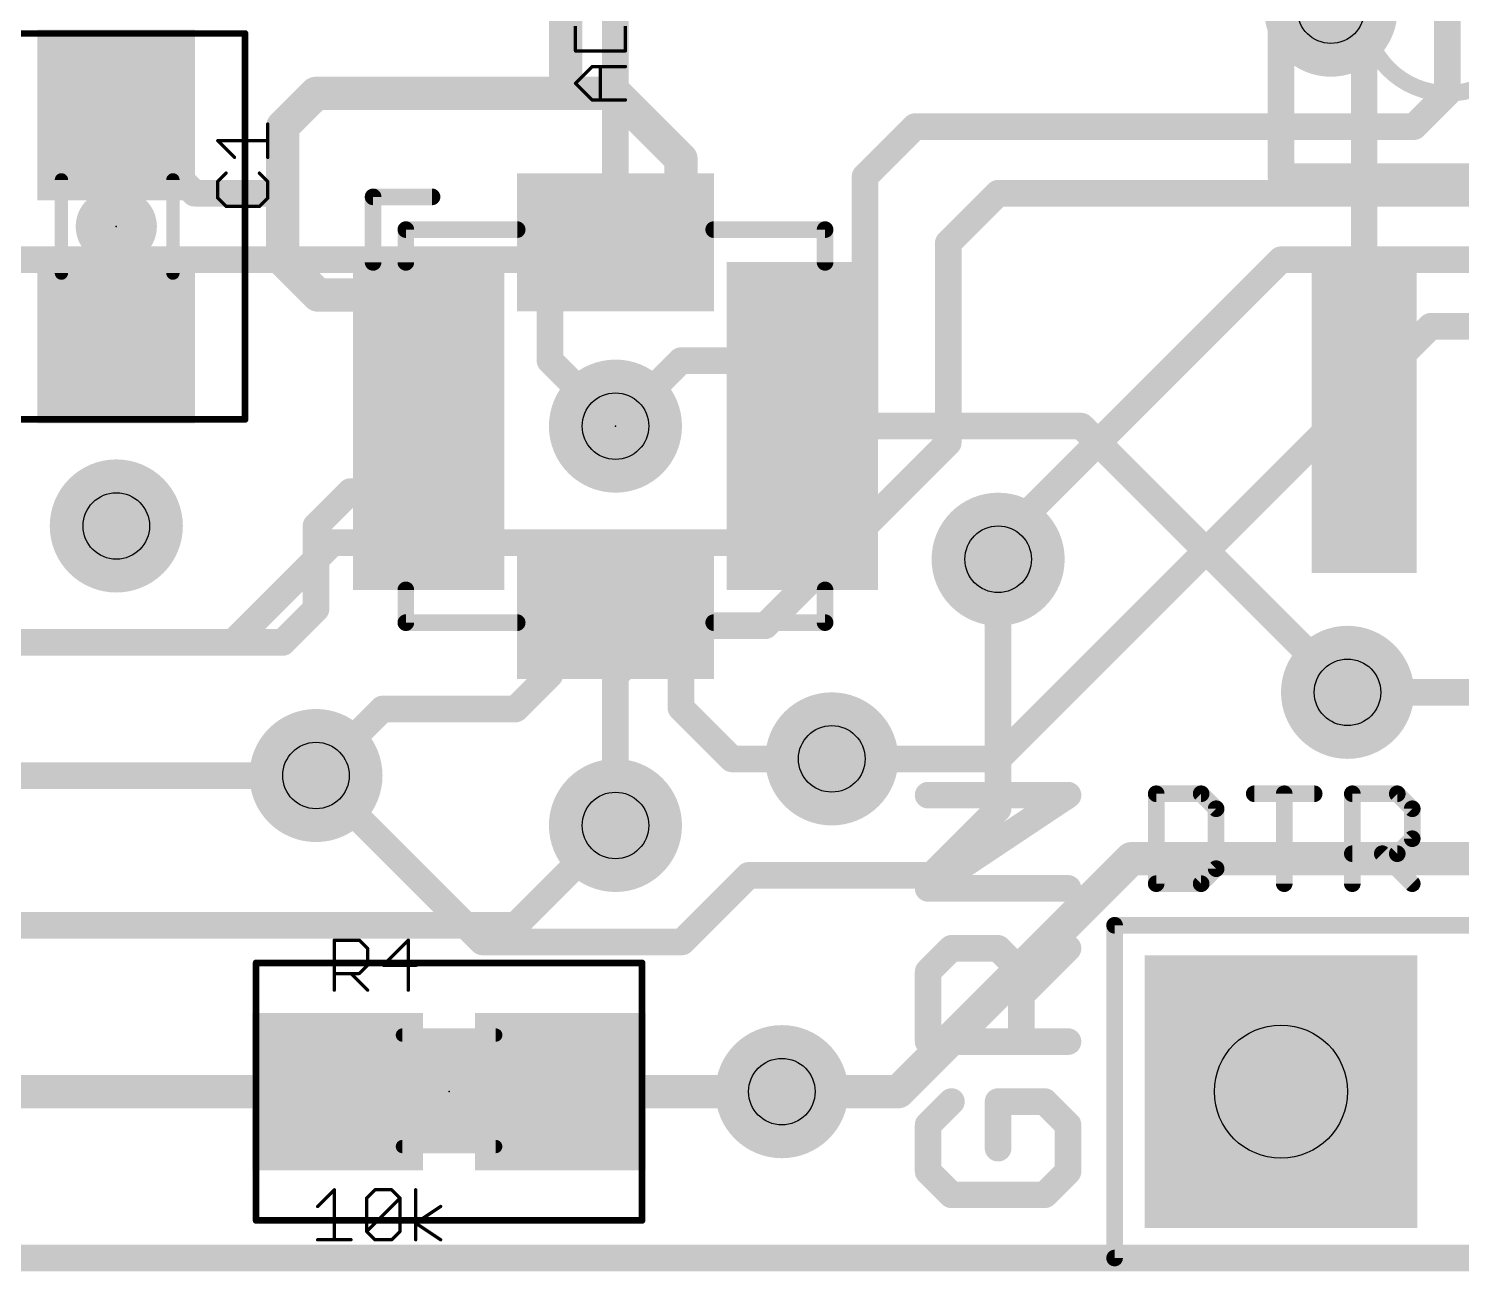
# Model space of a CAD drawing. Extents: x -98 to 45, y 0 to 29.
# Drawn here: x 10.76 to 21.7, y -0.1 to 9.38 of the extents above; entities that cross this region are included whole.
import ezdxf

# ---------------------------------------------------------------- set-up
doc = ezdxf.new("R2010")
doc.units = 0
for name, color, linetype in [('1', 12, 'CONTINUOUS'), ('16', 132, 'CONTINUOUS'), ('17', 110, 'CONTINUOUS'), ('18', 110, 'CONTINUOUS'), ('20', 53, 'CONTINUOUS'), ('21', 53, 'CONTINUOUS'), ('23', 53, 'CONTINUOUS'), ('25', 253, 'CONTINUOUS'), ('27', 253, 'CONTINUOUS'), ('29', 253, 'CONTINUOUS'), ('30', 253, 'CONTINUOUS'), ('31', 253, 'CONTINUOUS'), ('39', 12, 'CONTINUOUS'), ('44', 253, 'CONTINUOUS'), ('51', 53, 'CONTINUOUS')]:
    doc.layers.add(name, color=color, linetype=linetype)

# ---------------------------------------------------------------- blocks, each defined once
blk = doc.blocks.new('RECT')
blk.add_solid([(-0.5, -0.5), (0.5, -0.5), (-0.5, 0.5), (0.5, 0.5)])
blk = doc.blocks.new('SQUAREP')
blk.add_solid([(-0.5, -0.5), (0.5, -0.5), (-0.5, 0.5), (0.5, 0.5)])
blk = doc.blocks.new('ROUNDP')
at = {"const_width": 0.5}
blk.add_lwpolyline([(0, -0.25, 1), (0, 0.25, 1), (0, -0.25)], format="xyb", dxfattribs=at)
blk = doc.blocks.new('ROUNDV')
at = {"const_width": 0.5}
blk.add_lwpolyline([(0, -0.25, 1), (0, 0.25, 1), (0, -0.25)], format="xyb", dxfattribs=at)

msp = doc.modelspace()

# ---------------------------------------------------------------- linework, layer by layer
at = {"layer": '1'}
for points, const_width in [([(15.24, 21.59), (15.24, 7.62)], 0.2032), ([(14.859, 11.049), (14.859, 8.89)], 0.254), ([(20.955, 9.271), (20.701, 9.525)], 0.2032), ([(20.955, 6.43), (20.955, 9.271)], 0.2032), ([(12.954, 8.89), (12.7, 8.636)], 0.254), ([(14.859, 8.89), (12.954, 8.89)], 0.254), ([(15.24, 8.89), (14.859, 8.89)], 0.254), ([(15.74, 8.39), (15.24, 8.89)], 0.254), ([(11.43, 8.724), (12.026, 8.128)], 0.2032), ([(12.7, 8.636), (12.7, 8.128)], 0.254), ([(15.74, 7.752), (15.74, 8.39)], 0.254), ([(12.026, 8.128), (12.7, 8.128)], 0.2032), ([(12.7, 8.128), (12.7, 7.62)], 0.254), ([(14.74, 7.752), (14.74, 6.85)], 0.2032), ([(15.24, 7.62), (5.08, 7.62)], 0.2032), ([(12.97, 7.35), (12.7, 7.62)], 0.254), ([(13.8138, 7.35), (12.97, 7.35)], 0.254), ([(14.74, 6.85), (15.24, 6.35)], 0.2032), ([(15.74, 6.85), (15.24, 6.35)], 0.2032), ([(16.6662, 6.85), (15.74, 6.85)], 0.2032), ([(18.796, 6.35), (16.6662, 6.35)], 0.2032), ([(20.828, 4.318), (18.796, 6.35)], 0.2032), ([(13.216, 5.85), (12.954, 5.588)], 0.2032), ([(13.8138, 5.85), (13.216, 5.85)], 0.2032), ([(12.954, 5.588), (12.954, 4.953)], 0.2032), ([(18.161, 3.429), (18.161, 5.334)], 0.2032), ([(15.24, 4.948), (15.24, 5.08)], 0.2032), ([(12.954, 4.953), (12.7, 4.699)], 0.2032), ([(14.74, 4.948), (14.74, 4.453)], 0.2032), ([(15.24, 3.302), (15.24, 4.948)], 0.2032), ([(15.74, 4.948), (15.74, 4.199)], 0.2032), ([(9.779, 4.699), (12.7, 4.699)], 0.2032), ([(14.74, 4.453), (14.478, 4.191)], 0.2032), ([(13.462, 4.191), (12.954, 3.683)], 0.2032), ([(14.478, 4.191), (13.462, 4.191)], 0.2032), ([(15.74, 4.199), (16.129, 3.81)], 0.2032), ([(16.129, 3.81), (16.891, 3.81)], 0.2032), ([(14.224, 2.413), (12.954, 3.683)], 0.2032), ([(17.653, 2.921), (18.161, 3.429)], 0.2032), ([(16.256, 2.921), (15.748, 2.413)], 0.2032), ([(16.256, 2.921), (17.653, 2.921)], 0.2032), ([(15.748, 2.413), (14.224, 2.413)], 0.2032), ([(13.12, 1.27), (3.81, 1.27)], 0.254), ([(14.82, 1.27), (16.51, 1.27)], 0.254), ([(43.18, 0), (0, 0)], 0.2032)]:
    msp.add_lwpolyline(points, dxfattribs=dict(at, const_width=const_width))
for points, const_width in [([(21.0058, 9.271, 1), (20.9042, 9.271)], 0.1016), ([(20.9191, 9.2351, 1), (20.9909, 9.3069)], 0.1016), ([(12.954, 8.9535, 1), (12.954, 8.8265)], 0.127), ([(12.9989, 8.8451, 1), (12.9091, 8.9349)], 0.127), ([(14.859, 8.9535, 1), (14.859, 8.8265)], 0.127), ([(14.859, 8.8265, 1), (14.859, 8.9535)], 0.127), ([(15.2849, 8.9349, 1), (15.1951, 8.8451)], 0.127), ([(15.24, 8.8265, 1), (15.24, 8.9535)], 0.127), ([(14.7955, 8.89, 1), (14.9225, 8.89)], 0.127), ([(11.4659, 8.7599, 1), (11.3941, 8.6881)], 0.1016), ([(12.7635, 8.636, 1), (12.6365, 8.636)], 0.127), ([(12.6551, 8.6809, 1), (12.7449, 8.5911)], 0.127), ([(15.8035, 8.39, 1), (15.6765, 8.39)], 0.127), ([(15.6951, 8.3451, 1), (15.7849, 8.4349)], 0.127), ([(12.026, 8.1788, 1), (12.026, 8.0772)], 0.1016), ([(11.9901, 8.0921, 1), (12.0619, 8.1639)], 0.1016), ([(12.7635, 8.128, 1), (12.6365, 8.128)], 0.127), ([(12.7, 8.0772, 1), (12.7, 8.1788)], 0.1016), ([(12.6365, 8.128, 1), (12.7635, 8.128)], 0.127), ([(14.7908, 7.752, 1), (14.6892, 7.752)], 0.1016), ([(15.6765, 7.752, 1), (15.8035, 7.752)], 0.127), ([(12.7449, 7.6649, 1), (12.6551, 7.5751)], 0.127), ([(12.6365, 7.62, 1), (12.7635, 7.62)], 0.127), ([(15.1892, 7.62, 1), (15.2908, 7.62)], 0.1016), ([(15.24, 7.5692, 1), (15.24, 7.6708)], 0.1016), ([(12.97, 7.4135, 1), (12.97, 7.2865)], 0.127), ([(12.9251, 7.3051, 1), (13.0149, 7.3949)], 0.127), ([(13.8138, 7.2865, 1), (13.8138, 7.4135)], 0.127), ([(14.7759, 6.8859, 1), (14.7041, 6.8141)], 0.1016), ([(14.6892, 6.85, 1), (14.7908, 6.85)], 0.1016), ([(15.74, 6.9008, 1), (15.74, 6.7992)], 0.1016), ([(15.7759, 6.8141, 1), (15.7041, 6.8859)], 0.1016), ([(16.6662, 6.7992, 1), (16.6662, 6.9008)], 0.1016), ([(20.9042, 6.43, 1), (21.0058, 6.43)], 0.1016), ([(15.2041, 6.3859, 1), (15.2759, 6.3141)], 0.1016), ([(15.2041, 6.3141, 1), (15.2759, 6.3859)], 0.1016), ([(16.6662, 6.4008, 1), (16.6662, 6.2992)], 0.1016), ([(18.8319, 6.3859, 1), (18.7601, 6.3141)], 0.1016), ([(18.796, 6.2992, 1), (18.796, 6.4008)], 0.1016), ([(13.216, 5.9008, 1), (13.216, 5.7992)], 0.1016), ([(13.2519, 5.8141, 1), (13.1801, 5.8859)], 0.1016), ([(13.8138, 5.7992, 1), (13.8138, 5.9008)], 0.1016), ([(13.0048, 5.588, 1), (12.9032, 5.588)], 0.1016), ([(12.9181, 5.6239, 1), (12.9899, 5.5521)], 0.1016), ([(18.2118, 5.334, 1), (18.1102, 5.334)], 0.1016), ([(15.2908, 5.08, 1), (15.1892, 5.08)], 0.1016), ([(12.9899, 4.9171, 1), (12.9181, 4.9889)], 0.1016), ([(14.7908, 4.948, 1), (14.6892, 4.948)], 0.1016), ([(15.2908, 4.948, 1), (15.1892, 4.948)], 0.1016), ([(15.7908, 4.948, 1), (15.6892, 4.948)], 0.1016), ([(12.9032, 4.953, 1), (13.0048, 4.953)], 0.1016), ([(15.1892, 4.948, 1), (15.2908, 4.948)], 0.1016), ([(12.6641, 4.7349, 1), (12.7359, 4.6631)], 0.1016), ([(12.7, 4.6482, 1), (12.7, 4.7498)], 0.1016), ([(14.6892, 4.453, 1), (14.7908, 4.453)], 0.1016), ([(14.7759, 4.4171, 1), (14.7041, 4.4889)], 0.1016), ([(20.7921, 4.2821, 1), (20.8639, 4.3539)], 0.1016), ([(13.462, 4.2418, 1), (13.462, 4.1402)], 0.1016), ([(13.4979, 4.1551, 1), (13.4261, 4.2269)], 0.1016), ([(14.4421, 4.2269, 1), (14.5139, 4.1551)], 0.1016), ([(14.478, 4.1402, 1), (14.478, 4.2418)], 0.1016), ([(15.7759, 4.2349, 1), (15.7041, 4.1631)], 0.1016), ([(15.6892, 4.199, 1), (15.7908, 4.199)], 0.1016), ([(16.129, 3.8608, 1), (16.129, 3.7592)], 0.1016), ([(16.0931, 3.7741, 1), (16.1649, 3.8459)], 0.1016), ([(16.891, 3.7592, 1), (16.891, 3.8608)], 0.1016), ([(12.9899, 3.7189, 1), (12.9181, 3.6471)], 0.1016), ([(12.9181, 3.7189, 1), (12.9899, 3.6471)], 0.1016), ([(18.1969, 3.3931, 1), (18.1251, 3.4649)], 0.1016), ([(18.1102, 3.429, 1), (18.2118, 3.429)], 0.1016), ([(15.1892, 3.302, 1), (15.2908, 3.302)], 0.1016), ([(16.256, 2.9718, 1), (16.256, 2.8702)], 0.1016), ([(16.2919, 2.8851, 1), (16.2201, 2.9569)], 0.1016), ([(17.6171, 2.9569, 1), (17.6889, 2.8851)], 0.1016), ([(17.653, 2.8702, 1), (17.653, 2.9718)], 0.1016), ([(14.224, 2.4638, 1), (14.224, 2.3622)], 0.1016), ([(14.1881, 2.3771, 1), (14.2599, 2.4489)], 0.1016), ([(15.7121, 2.4489, 1), (15.7839, 2.3771)], 0.1016), ([(15.748, 2.3622, 1), (15.748, 2.4638)], 0.1016), ([(13.12, 1.2065, 1), (13.12, 1.3335)], 0.127), ([(14.82, 1.3335, 1), (14.82, 1.2065)], 0.127), ([(16.51, 1.2065, 1), (16.51, 1.3335)], 0.127)]:
    msp.add_lwpolyline(points, format="xyb", dxfattribs=dict(at, const_width=const_width))
at = {"layer": '16'}
for points, const_width in [([(21.59, 8.89), (21.59, 11.557)], 0.2032), ([(21.336, 8.636), (21.59, 8.89)], 0.2032), ([(17.145, 8.255), (17.526, 8.636)], 0.2032), ([(17.526, 8.636), (21.336, 8.636)], 0.2032), ([(17.145, 6.35), (17.145, 8.255)], 0.2032), ([(17.78, 7.747), (18.161, 8.128)], 0.2032), ([(18.161, 8.128), (22.606, 8.128)], 0.2032), ([(17.78, 6.223), (17.78, 7.747)], 0.2032), ([(20.32, 7.62), (18.161, 5.461)], 0.2032), ([(23.114, 7.62), (20.32, 7.62)], 0.2032), ([(18.161, 3.81), (21.463, 7.112)], 0.2032), ([(21.463, 7.112), (26.797, 7.112)], 0.2032), ([(16.256, 5.461), (17.145, 6.35)], 0.2032), ([(16.383, 4.826), (17.78, 6.223)], 0.2032), ([(12.319, 4.699), (13.081, 5.461)], 0.2032), ([(13.081, 5.461), (16.256, 5.461)], 0.2032), ([(18.161, 5.461), (18.161, 5.334)], 0.2032), ([(15.621, 4.826), (15.24, 4.445)], 0.2032), ([(16.383, 4.826), (15.621, 4.826)], 0.2032), ([(9.779, 4.699), (12.319, 4.699)], 0.2032), ([(15.24, 4.445), (15.24, 3.302)], 0.2032), ([(28.575, 4.318), (20.828, 4.318)], 0.2032), ([(16.891, 3.81), (18.161, 3.81)], 0.2032), ([(12.954, 3.683), (8.128, 3.683)], 0.2032), ([(14.478, 2.54), (15.24, 3.302)], 0.2032), ([(17.399, 1.27), (19.177, 3.048)], 0.254), ([(19.177, 3.048), (24.892, 3.048)], 0.254), ([(6.35, 2.54), (14.478, 2.54)], 0.2032), ([(16.51, 1.27), (17.399, 1.27)], 0.254), ([(43.18, 0), (0, 0)], 0.2032)]:
    msp.add_lwpolyline(points, dxfattribs=dict(at, const_width=const_width))
for points, const_width in [([(21.6259, 8.8541, 1), (21.5541, 8.9259)], 0.1016), ([(21.5392, 8.89, 1), (21.6408, 8.89)], 0.1016), ([(17.526, 8.6868, 1), (17.526, 8.5852)], 0.1016), ([(17.5619, 8.6001, 1), (17.4901, 8.6719)], 0.1016), ([(21.3001, 8.6719, 1), (21.3719, 8.6001)], 0.1016), ([(21.336, 8.5852, 1), (21.336, 8.6868)], 0.1016), ([(17.1958, 8.255, 1), (17.0942, 8.255)], 0.1016), ([(17.1091, 8.2909, 1), (17.1809, 8.2191)], 0.1016), ([(18.161, 8.1788, 1), (18.161, 8.0772)], 0.1016), ([(18.1969, 8.0921, 1), (18.1251, 8.1639)], 0.1016), ([(17.8308, 7.747, 1), (17.7292, 7.747)], 0.1016), ([(17.7441, 7.7829, 1), (17.8159, 7.7111)], 0.1016), ([(20.32, 7.6708, 1), (20.32, 7.5692)], 0.1016), ([(20.3559, 7.5841, 1), (20.2841, 7.6559)], 0.1016), ([(21.463, 7.1628, 1), (21.463, 7.0612)], 0.1016), ([(21.4989, 7.0761, 1), (21.4271, 7.1479)], 0.1016), ([(17.0942, 6.35, 1), (17.1958, 6.35)], 0.1016), ([(17.1809, 6.3141, 1), (17.1091, 6.3859)], 0.1016), ([(17.7292, 6.223, 1), (17.8308, 6.223)], 0.1016), ([(17.8159, 6.1871, 1), (17.7441, 6.2589)], 0.1016), ([(13.081, 5.5118, 1), (13.081, 5.4102)], 0.1016), ([(13.1169, 5.4251, 1), (13.0451, 5.4969)], 0.1016), ([(16.2201, 5.4969, 1), (16.2919, 5.4251)], 0.1016), ([(16.256, 5.4102, 1), (16.256, 5.5118)], 0.1016), ([(18.2118, 5.461, 1), (18.1102, 5.461)], 0.1016), ([(18.1251, 5.4969, 1), (18.1969, 5.4251)], 0.1016), ([(18.1102, 5.334, 1), (18.2118, 5.334)], 0.1016), ([(15.621, 4.8768, 1), (15.621, 4.7752)], 0.1016), ([(15.6569, 4.7901, 1), (15.5851, 4.8619)], 0.1016), ([(16.383, 4.7752, 1), (16.383, 4.8768)], 0.1016), ([(16.3471, 4.8619, 1), (16.4189, 4.7901)], 0.1016), ([(12.2831, 4.7349, 1), (12.3549, 4.6631)], 0.1016), ([(12.319, 4.6482, 1), (12.319, 4.7498)], 0.1016), ([(15.2908, 4.445, 1), (15.1892, 4.445)], 0.1016), ([(15.2041, 4.4809, 1), (15.2759, 4.4091)], 0.1016), ([(20.828, 4.3688, 1), (20.828, 4.2672)], 0.1016), ([(16.891, 3.8608, 1), (16.891, 3.7592)], 0.1016), ([(18.1251, 3.8459, 1), (18.1969, 3.7741)], 0.1016), ([(18.161, 3.7592, 1), (18.161, 3.8608)], 0.1016), ([(12.954, 3.6322, 1), (12.954, 3.7338)], 0.1016), ([(15.2759, 3.2661, 1), (15.2041, 3.3379)], 0.1016), ([(15.1892, 3.302, 1), (15.2908, 3.302)], 0.1016), ([(19.177, 3.1115, 1), (19.177, 2.9845)], 0.127), ([(19.2219, 3.0031, 1), (19.1321, 3.0929)], 0.127), ([(14.4421, 2.5759, 1), (14.5139, 2.5041)], 0.1016), ([(14.478, 2.4892, 1), (14.478, 2.5908)], 0.1016), ([(16.51, 1.3335, 1), (16.51, 1.2065)], 0.127), ([(17.3541, 1.3149, 1), (17.4439, 1.2251)], 0.127), ([(17.399, 1.2065, 1), (17.399, 1.3335)], 0.127)]:
    msp.add_lwpolyline(points, format="xyb", dxfattribs=dict(at, const_width=const_width))
at = {"layer": '20', "const_width": 0.1524}
msp.add_lwpolyline([(0, 0), (43.18, 0)], dxfattribs=at)
at = {"layer": '21'}
for points, const_width in [([(20.32, 8.255), (20.32, 14.605)], 0.2032), ([(33.02, 8.255), (20.32, 8.255)], 0.2032), ([(11.4605, 7.874), (11.3995, 7.874)], 0.5588), ([(13.39, 7.6), (13.39, 8.1)], 0.127), ([(13.39, 8.1), (13.84, 8.1)], 0.127), ([(14.49, 7.85), (13.64, 7.85)], 0.127), ([(13.64, 7.85), (13.64, 7.6)], 0.127), ([(15.99, 7.85), (16.84, 7.85)], 0.127), ([(16.84, 7.85), (16.84, 7.6)], 0.127), ([(13.64, 4.85), (13.64, 5.1)], 0.127), ([(16.84, 4.85), (16.84, 5.1)], 0.127), ([(14.49, 4.85), (13.64, 4.85)], 0.127), ([(15.99, 4.85), (16.84, 4.85)], 0.127), ([(17.6267, 2.8214), (18.6944, 3.5332)], 0.2032), ([(18.6944, 3.5332), (17.6267, 3.5332)], 0.2032), ([(19.3675, 3.5439), (19.3675, 2.8575)], 0.127), ([(19.7107, 3.5439), (19.3675, 3.5439)], 0.127), ([(19.8251, 3.4295), (19.7107, 3.5439)], 0.127), ([(20.1159, 3.5439), (20.5735, 3.5439)], 0.127), ([(20.3447, 2.8575), (20.3447, 3.5439)], 0.127), ([(20.8643, 2.8575), (20.8643, 3.5439)], 0.127), ([(20.8643, 3.5439), (21.2075, 3.5439)], 0.127), ([(21.2075, 3.5439), (21.3219, 3.4295)], 0.127), ([(19.8251, 2.9719), (19.8251, 3.4295)], 0.127), ([(21.3219, 3.4295), (21.3219, 3.2007)], 0.127), ([(21.3219, 3.2007), (21.2075, 3.0863)], 0.127), ([(21.2075, 3.0863), (20.8643, 3.0863)], 0.127), ([(21.0931, 3.0863), (21.3219, 2.8575)], 0.127), ([(19.7107, 2.8575), (19.8251, 2.9719)], 0.127), ([(18.6944, 2.8214), (17.6267, 2.8214)], 0.2032), ([(19.3675, 2.8575), (19.7107, 2.8575)], 0.127), ([(19.05, 2.54), (34.29, 2.54)], 0.127), ([(19.05, 0), (19.05, 2.54)], 0.127), ([(17.6267, 2.1859), (17.8046, 2.3638)], 0.2032), ([(17.8046, 2.3638), (18.1605, 2.3638)], 0.2032), ([(18.1605, 2.3638), (18.3385, 2.1859)], 0.2032), ([(18.3385, 2.0079), (18.6944, 2.3638)], 0.2032), ([(17.6267, 1.652), (17.6267, 2.1859)], 0.2032), ([(18.3385, 2.1859), (18.3385, 1.652)], 0.2032), ([(18.6944, 1.652), (17.6267, 1.652)], 0.2032), ([(17.8046, 1.1944), (17.6267, 1.0165)], 0.2032), ([(18.5165, 1.1944), (18.1605, 1.1944)], 0.2032), ([(18.1605, 1.1944), (18.1605, 0.8385)], 0.2032), ([(18.6944, 1.0165), (18.5165, 1.1944)], 0.2032), ([(17.6267, 1.0165), (17.6267, 0.6606)], 0.2032), ([(18.6944, 0.6606), (18.6944, 1.0165)], 0.2032), ([(17.6267, 0.6606), (17.8046, 0.4826)], 0.2032), ([(18.5165, 0.4826), (18.6944, 0.6606)], 0.2032), ([(17.8046, 0.4826), (18.5165, 0.4826)], 0.2032), ([(34.29, 0), (19.05, 0)], 0.127)]:
    msp.add_lwpolyline(points, dxfattribs=dict(at, const_width=const_width))
for points, const_width in [([(21.59, 8.89, 1), (21.59, 10.16, 1), (21.59, 8.89)], 0.127), ([(20.32, 8.3058, 1), (20.32, 8.2042)], 0.1016), ([(20.2692, 8.255, 1), (20.3708, 8.255)], 0.1016), ([(11.3995, 8.0137, 1), (11.3995, 7.7343)], 0.2794), ([(11.4605, 7.7343, 1), (11.4605, 8.0137)], 0.2794), ([(13.39, 8.1318, 1), (13.39, 8.0682)], 0.0635), ([(13.4218, 8.1, 1), (13.3582, 8.1)], 0.0635), ([(13.84, 8.0682, 1), (13.84, 8.1318)], 0.0635), ([(13.6718, 7.85, 1), (13.6082, 7.85)], 0.0635), ([(13.64, 7.8818, 1), (13.64, 7.8183)], 0.0635), ([(14.49, 7.8183, 1), (14.49, 7.8818)], 0.0635), ([(15.99, 7.8818, 1), (15.99, 7.8183)], 0.0635), ([(16.8717, 7.85, 1), (16.8083, 7.85)], 0.0635), ([(16.84, 7.8183, 1), (16.84, 7.8818)], 0.0635), ([(13.3582, 7.6, 1), (13.4218, 7.6)], 0.0635), ([(13.6082, 7.6, 1), (13.6718, 7.6)], 0.0635), ([(16.8083, 7.6, 1), (16.8717, 7.6)], 0.0635), ([(13.6718, 5.1, 1), (13.6082, 5.1)], 0.0635), ([(16.8717, 5.1, 1), (16.8083, 5.1)], 0.0635), ([(13.6082, 4.85, 1), (13.6718, 4.85)], 0.0635), ([(13.64, 4.8818, 1), (13.64, 4.8183)], 0.0635), ([(14.49, 4.8183, 1), (14.49, 4.8818)], 0.0635), ([(15.99, 4.8818, 1), (15.99, 4.8183)], 0.0635), ([(16.8083, 4.85, 1), (16.8717, 4.85)], 0.0635), ([(16.84, 4.8183, 1), (16.84, 4.8818)], 0.0635), ([(17.6267, 3.584, 1), (17.6267, 3.4824)], 0.1016), ([(18.7226, 3.4909, 1), (18.6662, 3.5755)], 0.1016), ([(18.6944, 3.4824, 1), (18.6944, 3.584)], 0.1016), ([(19.3675, 3.5756, 1), (19.3675, 3.5121)], 0.0635), ([(19.3992, 3.5439, 1), (19.3358, 3.5439)], 0.0635), ([(19.7331, 3.5663, 1), (19.6882, 3.5214)], 0.0635), ([(19.7107, 3.5121, 1), (19.7107, 3.5756)], 0.0635), ([(20.1159, 3.5756, 1), (20.1159, 3.5121)], 0.0635), ([(20.3765, 3.5439, 1), (20.313, 3.5439)], 0.0635), ([(20.5735, 3.5121, 1), (20.5735, 3.5756)], 0.0635), ([(20.8643, 3.5756, 1), (20.8643, 3.5121)], 0.0635), ([(20.8961, 3.5439, 1), (20.8326, 3.5439)], 0.0635), ([(21.23, 3.5663, 1), (21.1851, 3.5214)], 0.0635), ([(21.2075, 3.5121, 1), (21.2075, 3.5756)], 0.0635), ([(19.8568, 3.4295, 1), (19.7933, 3.4295)], 0.0635), ([(19.8026, 3.407, 1), (19.8475, 3.4519)], 0.0635), ([(21.3537, 3.4295, 1), (21.2902, 3.4295)], 0.0635), ([(21.2995, 3.407, 1), (21.3444, 3.4519)], 0.0635), ([(21.2902, 3.2007, 1), (21.3537, 3.2007)], 0.0635), ([(21.3444, 3.1782, 1), (21.2995, 3.2231)], 0.0635), ([(20.8643, 3.118, 1), (20.8643, 3.0545)], 0.0635), ([(21.1156, 3.1087, 1), (21.0707, 3.0638)], 0.0635), ([(21.1851, 3.1087, 1), (21.23, 3.0638)], 0.0635), ([(21.2075, 3.0545, 1), (21.2075, 3.118)], 0.0635), ([(19.7933, 2.9719, 1), (19.8568, 2.9719)], 0.0635), ([(19.8475, 2.9494, 1), (19.8026, 2.9943)], 0.0635), ([(17.6267, 2.8722, 1), (17.6267, 2.7706)], 0.1016), ([(17.5985, 2.8637, 1), (17.6549, 2.7791)], 0.1016), ([(18.6944, 2.7706, 1), (18.6944, 2.8722)], 0.1016), ([(19.3675, 2.8893, 1), (19.3675, 2.8257)], 0.0635), ([(19.3358, 2.8575, 1), (19.3992, 2.8575)], 0.0635), ([(19.6882, 2.88, 1), (19.7331, 2.835)], 0.0635), ([(19.7107, 2.8257, 1), (19.7107, 2.8893)], 0.0635), ([(20.313, 2.8575, 1), (20.3765, 2.8575)], 0.0635), ([(20.8326, 2.8575, 1), (20.8961, 2.8575)], 0.0635), ([(21.2995, 2.835, 1), (21.3444, 2.88)], 0.0635), ([(19.05, 2.5718, 1), (19.05, 2.5082)], 0.0635), ([(19.0817, 2.54, 1), (19.0183, 2.54)], 0.0635), ([(17.8046, 2.4146, 1), (17.8046, 2.313)], 0.1016), ([(17.8406, 2.3279, 1), (17.7687, 2.3997)], 0.1016), ([(18.1965, 2.3997, 1), (18.1246, 2.3279)], 0.1016), ([(18.1605, 2.313, 1), (18.1605, 2.4146)], 0.1016), ([(18.7303, 2.3279, 1), (18.6585, 2.3997)], 0.1016), ([(17.6775, 2.1859, 1), (17.5759, 2.1859)], 0.1016), ([(17.5908, 2.2218, 1), (17.6626, 2.1499)], 0.1016), ([(18.3893, 2.1859, 1), (18.2877, 2.1859)], 0.1016), ([(18.3026, 2.1499, 1), (18.3744, 2.2218)], 0.1016), ([(18.3026, 2.0438, 1), (18.3744, 1.972)], 0.1016), ([(17.6267, 1.7028, 1), (17.6267, 1.6012)], 0.1016), ([(18.6944, 1.6012, 1), (18.6944, 1.7028)], 0.1016), ([(17.5759, 1.652, 1), (17.6775, 1.652)], 0.1016), ([(18.2877, 1.652, 1), (18.3893, 1.652)], 0.1016), ([(17.8406, 1.1585, 1), (17.7687, 1.2303)], 0.1016), ([(18.1605, 1.2452, 1), (18.1605, 1.1436)], 0.1016), ([(18.2113, 1.1944, 1), (18.1097, 1.1944)], 0.1016), ([(18.5524, 1.2303, 1), (18.4805, 1.1585)], 0.1016), ([(18.5165, 1.1436, 1), (18.5165, 1.2452)], 0.1016), ([(17.6775, 1.0165, 1), (17.5759, 1.0165)], 0.1016), ([(17.5908, 1.0524, 1), (17.6626, 0.9805)], 0.1016), ([(18.7452, 1.0165, 1), (18.6436, 1.0165)], 0.1016), ([(18.6585, 0.9805, 1), (18.7303, 1.0524)], 0.1016), ([(18.1097, 0.8385, 1), (18.2113, 0.8385)], 0.1016), ([(17.6626, 0.6965, 1), (17.5908, 0.6246)], 0.1016), ([(17.5759, 0.6606, 1), (17.6775, 0.6606)], 0.1016), ([(18.6436, 0.6606, 1), (18.7452, 0.6606)], 0.1016), ([(18.7303, 0.6246, 1), (18.6585, 0.6965)], 0.1016), ([(17.8046, 0.5334, 1), (17.8046, 0.4318)], 0.1016), ([(17.7687, 0.4467, 1), (17.8406, 0.5185)], 0.1016), ([(18.4805, 0.5185, 1), (18.5524, 0.4467)], 0.1016), ([(18.5165, 0.4318, 1), (18.5165, 0.5334)], 0.1016), ([(19.05, 0.0318, 1), (19.05, -0.0318)], 0.0635), ([(19.0183, 0, 1), (19.0817, 0)], 0.0635)]:
    msp.add_lwpolyline(points, format="xyb", dxfattribs=dict(at, const_width=const_width))
at = {"layer": '23'}
for p in [(11.43, 7.874), (15.24, 6.35), (13.97, 1.27)]:
    msp.add_point(p, dxfattribs=at)
at = {"layer": '25', "const_width": 0.0254}
for points in [[(12.5857, 8.4015), (12.5857, 8.6557)], [(12.3315, 8.4015), (12.2044, 8.5286)], [(12.2044, 8.5286), (12.5857, 8.5286)], [(12.2679, 8.2815), (12.2044, 8.2179)], [(12.2044, 8.2179), (12.2044, 8.0908)], [(12.5857, 8.2179), (12.5221, 8.2815)], [(12.5857, 8.0908), (12.5857, 8.2179)], [(12.2044, 8.0908), (12.2679, 8.0273)], [(12.5221, 8.0273), (12.5857, 8.0908)], [(12.2679, 8.0273), (12.5221, 8.0273)], [(13.0937, 2.0447), (13.0937, 2.426)], [(13.0937, 2.426), (13.2844, 2.426)], [(13.2844, 2.426), (13.3479, 2.3625)], [(13.6586, 2.426), (13.4679, 2.2354)], [(13.6586, 2.0447), (13.6586, 2.426)], [(13.3479, 2.3625), (13.3479, 2.2354)], [(13.3479, 2.2354), (13.2844, 2.1718)], [(13.4679, 2.2354), (13.7221, 2.2354)], [(13.2844, 2.1718), (13.0937, 2.1718)], [(13.2208, 2.1718), (13.3479, 2.0447)]]:
    msp.add_lwpolyline(points, dxfattribs=at)
at = {"layer": '25', "const_width": 0.0127}
for points in [[(12.5921, 8.6557, 1), (12.5794, 8.6557)], [(12.2089, 8.5331, 1), (12.1999, 8.5241)], [(12.2044, 8.5349, 1), (12.2044, 8.5222)], [(12.5857, 8.5222, 1), (12.5857, 8.5349)], [(12.327, 8.397, 1), (12.336, 8.406)], [(12.5794, 8.4015, 1), (12.5921, 8.4015)], [(12.2107, 8.2179, 1), (12.198, 8.2179)], [(12.1999, 8.2224, 1), (12.2089, 8.2135)], [(12.2724, 8.277, 1), (12.2634, 8.286)], [(12.5266, 8.286, 1), (12.5177, 8.277)], [(12.5921, 8.2179, 1), (12.5794, 8.2179)], [(12.5812, 8.2135, 1), (12.5902, 8.2224)], [(12.2089, 8.0953, 1), (12.1999, 8.0863)], [(12.198, 8.0908, 1), (12.2107, 8.0908)], [(12.5794, 8.0908, 1), (12.5921, 8.0908)], [(12.5902, 8.0863, 1), (12.5812, 8.0953)], [(12.2679, 8.0336, 1), (12.2679, 8.0209)], [(12.2634, 8.0228, 1), (12.2724, 8.0318)], [(12.5177, 8.0318, 1), (12.5266, 8.0228)], [(12.5221, 8.0209, 1), (12.5221, 8.0336)], [(13.0937, 2.4324, 1), (13.0937, 2.4197)], [(13.1, 2.426, 1), (13.0874, 2.426)], [(13.2889, 2.4305, 1), (13.2799, 2.4215)], [(13.2844, 2.4197, 1), (13.2844, 2.4324)], [(13.6649, 2.426, 1), (13.6522, 2.426)], [(13.6631, 2.4215, 1), (13.6541, 2.4305)], [(13.3543, 2.3625, 1), (13.3416, 2.3625)], [(13.3434, 2.358, 1), (13.3524, 2.367)], [(13.3416, 2.2354, 1), (13.3543, 2.2354)], [(13.3524, 2.2309, 1), (13.3434, 2.2399)], [(13.4679, 2.2417, 1), (13.4679, 2.229)], [(13.4634, 2.2399, 1), (13.4724, 2.2309)], [(13.7221, 2.229, 1), (13.7221, 2.2417)], [(13.0937, 2.1782, 1), (13.0937, 2.1655)], [(13.2253, 2.1763, 1), (13.2163, 2.1673)], [(13.2799, 2.1763, 1), (13.2889, 2.1673)], [(13.2844, 2.1655, 1), (13.2844, 2.1782)], [(13.0874, 2.0447, 1), (13.1, 2.0447)], [(13.3434, 2.0402, 1), (13.3524, 2.0492)], [(13.6522, 2.0447, 1), (13.6649, 2.0447)]]:
    msp.add_lwpolyline(points, format="xyb", dxfattribs=at)
at = {"layer": '27', "const_width": 0.0254}
for points in [[(14.9349, 9.4051), (14.9349, 9.2144)], [(15.3162, 9.2144), (15.3162, 9.4051)], [(14.9349, 9.2144), (15.3162, 9.2144)], [(14.9349, 8.9673), (15.062, 9.0944)], [(15.062, 9.0944), (15.3162, 9.0944)], [(15.1255, 8.8402), (15.1255, 9.0944)], [(15.062, 8.8402), (14.9349, 8.9673)], [(15.3162, 8.8402), (15.062, 8.8402)], [(12.9667, 0.3939), (13.0938, 0.521)], [(13.0938, 0.521), (13.0938, 0.1397)], [(13.3409, 0.4575), (13.4045, 0.521)], [(13.3409, 0.2033), (13.3409, 0.4575)], [(13.3409, 0.2033), (13.5951, 0.4575)], [(13.4045, 0.521), (13.5316, 0.521)], [(13.5316, 0.521), (13.5951, 0.4575)], [(13.5951, 0.4575), (13.5951, 0.2033)], [(13.7151, 0.1397), (13.7151, 0.521)], [(13.7151, 0.2668), (13.9058, 0.3939)], [(13.9058, 0.1397), (13.7151, 0.2668)], [(12.9667, 0.1397), (13.2209, 0.1397)], [(13.4045, 0.1397), (13.3409, 0.2033)], [(13.5316, 0.1397), (13.4045, 0.1397)], [(13.5951, 0.2033), (13.5316, 0.1397)]]:
    msp.add_lwpolyline(points, dxfattribs=at)
at = {"layer": '27', "const_width": 0.0127}
for points in [[(14.9349, 9.2208, 1), (14.9349, 9.2081)], [(14.9285, 9.2144, 1), (14.9412, 9.2144)], [(15.3099, 9.2144, 1), (15.3225, 9.2144)], [(15.3162, 9.2081, 1), (15.3162, 9.2208)], [(15.062, 9.1008, 1), (15.062, 9.0881)], [(15.0665, 9.09, 1), (15.0575, 9.0989)], [(15.1319, 9.0944, 1), (15.1192, 9.0944)], [(15.3162, 9.0881, 1), (15.3162, 9.1008)], [(14.9394, 8.9718, 1), (14.9304, 8.9628)], [(14.9304, 8.9718, 1), (14.9394, 8.9628)], [(15.062, 8.8466, 1), (15.062, 8.8339)], [(15.0575, 8.8357, 1), (15.0665, 8.8447)], [(15.1192, 8.8402, 1), (15.1319, 8.8402)], [(15.3162, 8.8339, 1), (15.3162, 8.8466)], [(13.1002, 0.521, 1), (13.0875, 0.521)], [(13.0983, 0.5165, 1), (13.0893, 0.5255)], [(13.3473, 0.4575, 1), (13.3346, 0.4575)], [(13.3364, 0.462, 1), (13.3454, 0.453)], [(13.4045, 0.5274, 1), (13.4045, 0.5147)], [(13.4089, 0.5165, 1), (13.4, 0.5255)], [(13.5361, 0.5255, 1), (13.5271, 0.5165)], [(13.5316, 0.5147, 1), (13.5316, 0.5274)], [(13.6015, 0.4575, 1), (13.5888, 0.4575)], [(13.5996, 0.453, 1), (13.5906, 0.462)], [(13.5906, 0.453, 1), (13.5996, 0.462)], [(13.7215, 0.521, 1), (13.7088, 0.521)], [(12.9622, 0.3984, 1), (12.9712, 0.3894)], [(13.9093, 0.3886, 1), (13.9023, 0.3992)], [(13.7186, 0.2721, 1), (13.7116, 0.2615)], [(13.7116, 0.2721, 1), (13.7186, 0.2615)], [(12.9667, 0.1461, 1), (12.9667, 0.1334)], [(13.0875, 0.1397, 1), (13.1002, 0.1397)], [(13.2209, 0.1334, 1), (13.2209, 0.1461)], [(13.3454, 0.2077, 1), (13.3364, 0.1988)], [(13.3364, 0.2077, 1), (13.3454, 0.1988)], [(13.3346, 0.2033, 1), (13.3473, 0.2033)], [(13.4045, 0.1461, 1), (13.4045, 0.1334)], [(13.4, 0.1352, 1), (13.4089, 0.1442)], [(13.5271, 0.1442, 1), (13.5361, 0.1352)], [(13.5316, 0.1334, 1), (13.5316, 0.1461)], [(13.5888, 0.2033, 1), (13.6015, 0.2033)], [(13.5996, 0.1988, 1), (13.5906, 0.2077)], [(13.7088, 0.1397, 1), (13.7215, 0.1397)], [(13.9023, 0.1344, 1), (13.9093, 0.145)]]:
    msp.add_lwpolyline(points, format="xyb", dxfattribs=at)
at = {"layer": '39', "const_width": 0.0508}
for points in [[(10.447, 9.347), (12.413, 9.347)], [(12.413, 9.347), (12.413, 6.401)], [(12.413, 6.401), (10.447, 6.401)], [(12.497, 2.253), (15.443, 2.253)], [(12.497, 0.287), (12.497, 2.253)], [(15.443, 2.253), (15.443, 0.287)], [(15.443, 0.287), (12.497, 0.287)]]:
    msp.add_lwpolyline(points, dxfattribs=at)
at = {"layer": '39', "const_width": 0.0254}
for points in [[(12.4257, 9.347, 1), (12.4003, 9.347)], [(12.413, 9.3343, 1), (12.413, 9.3597)], [(12.4003, 6.401, 1), (12.4257, 6.401)], [(12.413, 6.3883, 1), (12.413, 6.4137)], [(12.497, 2.2657, 1), (12.497, 2.2403)], [(12.5097, 2.253, 1), (12.4843, 2.253)], [(15.4557, 2.253, 1), (15.4303, 2.253)], [(15.443, 2.2403, 1), (15.443, 2.2657)], [(12.497, 0.2997, 1), (12.497, 0.2743)], [(12.4843, 0.287, 1), (12.5097, 0.287)], [(15.4303, 0.287, 1), (15.4557, 0.287)], [(15.443, 0.2743, 1), (15.443, 0.2997)]]:
    msp.add_lwpolyline(points, format="xyb", dxfattribs=at)
at = {"layer": '44'}
for centre, radius in [((20.701, 9.525), 0.254), ((15.24, 6.35), 0.254), ((11.43, 5.588), 0.254), ((18.161, 5.334), 0.254), ((20.828, 4.318), 0.254), ((16.891, 3.81), 0.254), ((12.954, 3.683), 0.254), ((15.24, 3.302), 0.254), ((20.32, 1.27), 0.508), ((16.51, 1.27), 0.254)]:
    msp.add_circle(centre, radius, dxfattribs=at)
at = {"layer": '51', "const_width": 0.1016}
for points in [[(11.011, 8.23), (11.011, 7.518)], [(11.862, 8.23), (11.862, 7.518)], [(13.614, 1.702), (14.326, 1.702)], [(13.614, 0.851), (14.326, 0.851)]]:
    msp.add_lwpolyline(points, dxfattribs=at)
at = {"layer": '51', "const_width": 0.0508}
for points in [[(11.0364, 8.23, 1), (10.9856, 8.23)], [(11.8874, 8.23, 1), (11.8366, 8.23)], [(10.9856, 7.518, 1), (11.0364, 7.518)], [(11.8366, 7.518, 1), (11.8874, 7.518)], [(13.614, 1.7274, 1), (13.614, 1.6766)], [(14.326, 1.6766, 1), (14.326, 1.7274)], [(13.614, 0.8764, 1), (13.614, 0.8256)], [(14.326, 0.8256, 1), (14.326, 0.8764)]]:
    msp.add_lwpolyline(points, format="xyb", dxfattribs=at)

# ---------------------------------------------------------------- block references
at = {"layer": '1', "xscale": 1.1, "rotation": 270}
for p in [(11.43, 8.724), (11.43, 7.024)]:
    msp.add_blockref('RECT', p, dxfattribs=at)
at = {"layer": '1', "xscale": 0.8508, "yscale": 0.3, "rotation": 90}
for p in [(14.74, 7.752), (15.24, 7.752), (15.74, 7.752), (14.74, 4.948), (15.24, 4.948), (15.74, 4.948)]:
    msp.add_blockref('RECT', p, dxfattribs=at)
at = {"layer": '1'}
for p, xscale, yscale in [((13.8138, 7.35), 0.9524, 0.3), ((16.6662, 7.35), 0.9524, 0.3), ((20.955, 6.43), 0.6, 2.2), ((13.8138, 6.85), 0.9524, 0.3), ((16.6662, 6.85), 0.9524, 0.3), ((13.8138, 6.35), 0.9524, 0.3), ((16.6662, 6.35), 0.9524, 0.3), ((13.8138, 5.85), 0.9524, 0.3), ((16.6662, 5.85), 0.9524, 0.3), ((13.8138, 5.35), 0.9524, 0.3), ((16.6662, 5.35), 0.9524, 0.3)]:
    msp.add_blockref('RECT', p, dxfattribs=dict(at, xscale=xscale, yscale=yscale))
at = {"layer": '1', "xscale": 1.1}
for p in [(13.12, 1.27), (14.82, 1.27)]:
    msp.add_blockref('RECT', p, dxfattribs=at)
at = {"layer": '17'}
for name, xscale, yscale in [('SQUAREP', 1.8796, 1.8796), ('SQUAREP', 1.8796, 1.8796), ('ROUNDP', 1.524, 1.524), ('ROUNDP', 1.524, 1.524)]:
    msp.add_blockref(name, (20.32, 1.27), dxfattribs=dict(at, xscale=xscale, yscale=yscale))
at = {"layer": '18', "xscale": 1.016, "yscale": 1.016}
for p in [(20.701, 9.525), (20.701, 9.525), (15.24, 6.35), (15.24, 6.35), (11.43, 5.588), (11.43, 5.588), (18.161, 5.334), (18.161, 5.334), (20.828, 4.318), (20.828, 4.318), (16.891, 3.81), (16.891, 3.81), (12.954, 3.683), (12.954, 3.683), (15.24, 3.302), (15.24, 3.302), (16.51, 1.27), (16.51, 1.27)]:
    msp.add_blockref('ROUNDV', p, dxfattribs=at)
at = {"layer": '21', "xscale": 0.4572, "yscale": 0.762}
msp.add_blockref('RECT', (13.97, 1.27), dxfattribs=at)
at = {"layer": '29'}
for p, xscale, yscale, rotation in [((11.43, 8.724), 1.3032, 1.2032, 270), ((14.74, 7.752), 1.054, 0.5032, 90), ((15.24, 7.752), 1.054, 0.5032, 90), ((15.74, 7.752), 1.054, 0.5032, 90), ((11.43, 7.024), 1.3032, 1.2032, 270), ((14.74, 4.948), 1.054, 0.5032, 90), ((15.24, 4.948), 1.054, 0.5032, 90), ((15.74, 4.948), 1.054, 0.5032, 90)]:
    msp.add_blockref('RECT', p, dxfattribs=dict(at, xscale=xscale, yscale=yscale, rotation=rotation))
for name, p, xscale, yscale in [('RECT', (13.8138, 7.35), 1.1556, 0.5032), ('RECT', (16.6662, 7.35), 1.1556, 0.5032), ('RECT', (20.955, 6.43), 0.8032, 2.4032), ('RECT', (13.8138, 6.85), 1.1556, 0.5032), ('RECT', (16.6662, 6.85), 1.1556, 0.5032), ('RECT', (13.8138, 6.35), 1.1556, 0.5032), ('RECT', (16.6662, 6.35), 1.1556, 0.5032), ('RECT', (13.8138, 5.85), 1.1556, 0.5032), ('RECT', (16.6662, 5.85), 1.1556, 0.5032), ('RECT', (13.8138, 5.35), 1.1556, 0.5032), ('RECT', (16.6662, 5.35), 1.1556, 0.5032), ('SQUAREP', (20.32, 1.27), 2.0828, 2.0828), ('RECT', (13.12, 1.27), 1.3032, 1.2032), ('RECT', (14.82, 1.27), 1.3032, 1.2032)]:
    msp.add_blockref(name, p, dxfattribs=dict(at, xscale=xscale, yscale=yscale))
at = {"layer": '30', "xscale": 2.0828, "yscale": 2.0828}
msp.add_blockref('SQUAREP', (20.32, 1.27), dxfattribs=at)
at = {"layer": '31', "xscale": 1.1, "rotation": 270}
for p in [(11.43, 8.724), (11.43, 7.024)]:
    msp.add_blockref('RECT', p, dxfattribs=at)
at = {"layer": '31', "xscale": 0.8508, "yscale": 0.3, "rotation": 90}
for p in [(14.74, 7.752), (15.24, 7.752), (15.74, 7.752), (14.74, 4.948), (15.24, 4.948), (15.74, 4.948)]:
    msp.add_blockref('RECT', p, dxfattribs=at)
at = {"layer": '31'}
for p, xscale, yscale in [((13.8138, 7.35), 0.9524, 0.3), ((16.6662, 7.35), 0.9524, 0.3), ((20.955, 6.43), 0.6, 2.2), ((13.8138, 6.85), 0.9524, 0.3), ((16.6662, 6.85), 0.9524, 0.3), ((13.8138, 6.35), 0.9524, 0.3), ((16.6662, 6.35), 0.9524, 0.3), ((13.8138, 5.85), 0.9524, 0.3), ((16.6662, 5.85), 0.9524, 0.3), ((13.8138, 5.35), 0.9524, 0.3), ((16.6662, 5.35), 0.9524, 0.3)]:
    msp.add_blockref('RECT', p, dxfattribs=dict(at, xscale=xscale, yscale=yscale))
at = {"layer": '31', "xscale": 1.1}
for p in [(13.12, 1.27), (14.82, 1.27)]:
    msp.add_blockref('RECT', p, dxfattribs=at)
at = {"layer": '51', "xscale": 0.5001, "yscale": 0.95, "rotation": 270}
for p in [(11.4351, 8.4622), (11.4351, 7.2938)]:
    msp.add_blockref('RECT', p, dxfattribs=at)
at = {"layer": '51', "xscale": 0.5001, "yscale": 0.95}
for p in [(13.3819, 1.2751), (14.5503, 1.2751)]:
    msp.add_blockref('RECT', p, dxfattribs=at)

doc.saveas('drawing.dxf')
